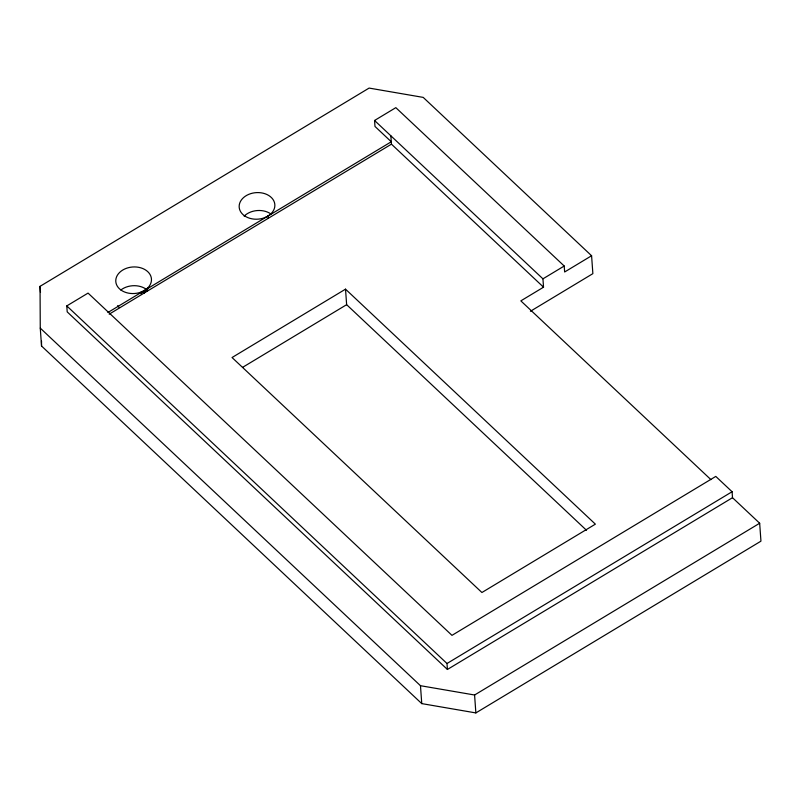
<?xml version="1.0" encoding="UTF-8"?>
<svg xmlns="http://www.w3.org/2000/svg" width="801" height="801" viewBox="0 0 801 801"><rect width="100%" height="100%" fill="white"/><g stroke="black" fill="none" stroke-linecap="round" stroke-linejoin="round"><path stroke-width="1.2" d="M147.354 290.933L147.684 288A17.882 13.297 -4.1 0 0 138.953 267.374A17.882 13.297 -4.1 0 0 115.795 281.612A17.882 13.297 -4.1 0 0 140.956 292.145L144.34 292.926L391.449 144.16L390.858 135.8M144.34 292.926L144.641 290.373L147.684 288L144.34 292.926L109.186 314.182M732.504 497.701L447.419 669.466L67.204 311.879L66.783 305.912L88.06 293.096L451.974 635.353L715.784 476.415L732.084 491.734L732.504 497.701L759.668 523.243L760.95 541.156L475.864 712.92L421.757 703.608L41.542 346.022L40.26 328.12L40.05 286.337L369.101 88.08L423.208 97.392L591.589 255.749L592.87 273.652L530.422 311.279M107.925 312.49L391.278 141.767L374.988 126.448L374.558 120.48L395.834 107.654L564.214 266.022L564.645 271.99L591.589 255.749M345.521 289.161L232.05 357.526L481.912 592.51L595.373 524.154L345.521 289.161L346.633 304.68L586.492 530.272M242.803 367.238L346.633 304.68M710.928 479.639L520.84 300.866L543.539 287.189L542.938 278.838L564.214 266.022M447.419 669.466L446.998 663.498L732.084 491.734M40.26 328.12L420.475 685.706L474.582 695.008L759.668 523.243M268.035 216.02L264.35 217.802A17.882 13.297 -4.1 0 1 239.159 206.197A17.882 13.297 -4.1 0 1 265.011 193.742A17.882 13.297 -4.1 0 1 268.035 216.02L268.115 218.353M144.641 290.373L140.956 292.145L141.497 294.508M374.558 120.48L542.938 278.838M391.449 144.16L543.539 287.189M66.783 305.912L446.998 663.498M474.582 695.008L475.864 712.92M420.475 685.706L421.757 703.608M40.05 286.337L40.481 292.305M41.522 341.106L41.542 346.022M244.145 216.15A17.882 13.297 -4.1 0 1 270.948 213.997M119.309 307.554A17.882 13.297 -4.1 0 1 117.637 305.642M120.871 289.992A17.882 13.297 -4.1 0 1 146.132 289.201"/></g></svg>
